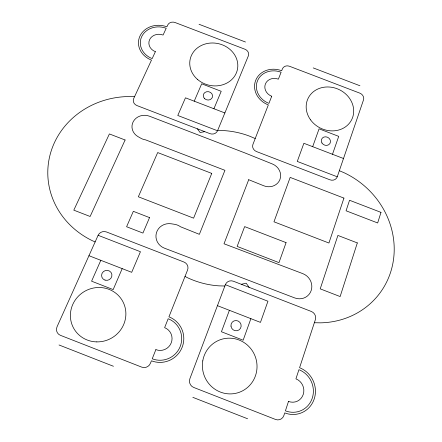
<?xml version="1.0" encoding="UTF-8"?>
<svg xmlns="http://www.w3.org/2000/svg" width="442" height="442" viewBox="0 0 442 442"><rect width="100%" height="100%" fill="white"/><g stroke="black" fill="none" stroke-linecap="round" stroke-linejoin="round"><path stroke-width="0.66" d="M337.257 176.806L363.506 99.898A5.735 4.995 27 0 0 359.788 93.129L289.532 66.272A5.702 4.995 20.2 0 0 282.405 68.886L281.681 70.748A20.73 18.337 19.6 0 0 255.658 80.422A20.73 18.337 19.6 0 0 268.338 104.914L252.935 144.379A5.934 5.403 20.4 0 0 256.515 151.562L329.925 179.806A5.973 5.398 30.3 0 0 337.257 176.806L297.273 161.429L303.881 143.291L343.5 158.507M332.489 154.28L338.716 136.363L319.085 128.832L312.676 146.672M250.89 318.671L243.15 340.213L221.431 331.754L229.387 310.306M225.359 284.698L189.883 378.711A6.752 6.608 89.6 0 0 193.69 387.446L275.559 419.464A6.884 6.519 72.9 0 0 283.891 415.458L284.731 412.894A24.371 23.072 66.7 0 0 314.234 398.922A24.371 23.072 66.7 0 0 299.577 367.722L315.373 319.643A6.453 6.089 49.8 0 0 311.383 311.488L233.42 281.234A6.348 6.155 32.7 0 0 225.359 284.698L267.946 301.234L260.46 322.389L217.447 305.665M217.536 130.766L248.354 55.863A5.696 4.984 15.7 0 0 244.945 49.233L175.087 22.525A5.707 4.945 9.2 0 0 167.711 25.023L166.872 26.835A20.78 18.144 7.8 0 0 139.937 36.106A20.78 18.144 7.8 0 0 151.479 60.112L133.705 98.533A5.95 5.343 4.9 0 0 136.948 105.566L209.933 133.644A5.928 5.392 13.8 0 0 217.536 130.766L177.783 115.478L185.474 97.82L224.868 112.948M213.917 108.743L221.21 91.295L201.69 83.809L194.22 101.179M122.191 268.625L113.169 289.593L91.588 281.189L100.82 260.316M98.118 235.299L57.04 326.782A6.818 6.481 -34 0 0 60.427 335.334L141.76 367.142A6.729 6.602 -54.2 0 0 150.429 363.291L151.424 360.794A23.702 23.492 -42.5 0 0 182.115 347.368A23.702 23.492 -42.5 0 0 168.938 316.826L187.574 270.029A6.332 6.149 10 0 0 183.966 262.04L106.489 231.973A6.392 6.055 -9.3 0 0 98.118 235.299L140.445 251.73L131.694 272.322L88.958 255.703M241.315 284.3L246.177 283.184L249.117 287.322M204.734 131.644L200.11 132.523L197.414 128.826M217.646 130.495L219.409 130.445A82.118 77.311 18.3 0 1 249.769 136.235L255.211 138.55M314.367 322.721L320.538 322.842A82.914 77.085 36.3 0 0 393.308 260.907A82.914 77.085 36.3 0 0 343.998 172.689L339.334 170.706M224.862 286.007L219.088 285.863A82.118 77.311 18.3 0 1 186.988 277.477L185.021 276.438M134.556 96.693L131.208 96.533A82.505 76.427 1.3 0 0 50.217 154.28A82.505 76.427 1.3 0 0 92.533 240.791L95.146 241.923M199.049 24.282L245.487 42.023M313.223 67.908L359.926 85.748M59.029 344.975L113.439 366.269M192.839 397.336L247.608 418.767M380.987 212.37L377.667 222.967L346.064 210.79L349.55 200.265L380.987 212.37M357.318 242.923L340.13 296.565L320.212 288.853L337.903 235.431L357.318 242.923M288.499 401.424L285.405 410.845A22.205 21.023 66.7 0 0 312.284 398.115A22.205 21.023 66.7 0 0 298.93 369.689L295.925 378.838A12.183 11.536 66.7 0 1 303.245 394.435A12.183 11.536 66.7 0 1 288.499 401.424M343.942 198.104L328.925 243.023L273.968 221.801L290.173 177.402L343.942 198.104M286.079 242.625L278.974 262.62L237.139 246.421L244.641 226.608L286.079 242.625M248.713 179.701L224.011 243.78L302.781 273.631A13.431 12.685 42.5 0 1 311.196 290.499A13.431 12.685 42.5 0 1 294.692 297.919L164.336 248.128A13.288 12.719 6.3 0 1 156.402 232.895A13.288 12.719 6.3 0 1 171.253 223.79L174.54 224.304A13.277 12.713 7.2 0 1 180.458 226.74L199.37 234.337L224.939 170.319L145.573 139.86A12.752 11.597 5.3 0 1 140.865 138.252L138.131 136.711A12.752 11.586 5 0 1 133.313 121.517A12.752 11.586 5 0 1 149.507 116.213L245.415 153.12L272.41 163.988A12.73 11.719 23.4 0 1 279.891 179.634A12.73 11.719 23.4 0 1 263.747 185.767L248.713 179.701M271.719 96.257L268.94 103.373A18.89 16.708 19.6 0 1 257.388 81.052A18.89 16.708 19.6 0 1 281.095 72.239L278.388 79.173A10.365 9.171 19.6 0 0 265.377 84.008A10.365 9.171 19.6 0 0 271.719 96.257M155.871 349.633L152.219 358.799A21.597 21.404 -42.5 0 0 180.181 346.567A21.597 21.404 -42.5 0 0 168.17 318.743L164.623 327.649A11.851 11.746 -42.4 0 1 171.214 342.92A11.851 11.746 -42.4 0 1 155.871 349.633M211.746 173.408L193.596 218.16L138.34 196.784L157.689 152.562L211.746 173.408M149.545 217.608L142.932 233.067L126.6 226.735L133.329 211.326L149.545 217.608M125.103 139.992L90.129 216.486L73.808 210.16L109.389 133.937L125.103 139.992M155.38 51.681L152.175 58.604A18.929 16.531 7.8 0 1 141.655 36.736A18.929 16.531 7.8 0 1 166.203 28.294L163.076 35.045A10.387 9.072 7.8 0 0 149.606 39.675A10.387 9.072 7.8 0 0 155.38 51.681M204.652 98.676A4.68 4.188 12.8 0 0 212.436 97.113A4.68 4.188 12.8 0 0 206.723 91.721A4.68 4.188 12.8 0 0 204.652 98.676M197.574 79.472A24.177 21.31 13.1 0 0 237.26 70.217A24.177 21.31 13.1 0 0 206.508 43.659A24.177 21.31 13.1 0 0 197.574 79.472M321.953 142.993A4.702 4.205 27.2 0 0 329.92 143.523A4.702 4.205 27.2 0 0 325.804 136.805A4.702 4.205 27.2 0 0 321.953 142.993M310.566 119.859A24.271 21.409 25.5 0 0 351.545 119.964A24.271 21.409 25.5 0 0 327.677 86.958A24.271 21.409 25.5 0 0 310.566 119.859M105.052 280.118A5.205 4.995 -16 0 0 111.848 274.305A5.205 4.995 -16 0 0 103.362 271.637A5.205 4.995 -16 0 0 105.052 280.118M96.804 341.893A27.979 26.968 -28.7 0 0 122.81 301.499A27.979 26.968 -28.7 0 0 74.803 300.687A27.979 26.968 -28.7 0 0 96.804 341.893M230.973 326.113A5.182 5.055 49.6 0 0 239.089 329.876A5.182 5.055 49.6 0 0 238.1 321.019A5.182 5.055 49.6 0 0 230.973 326.113M202.773 360.893A27.962 27.249 70.2 0 0 239.199 392.336A27.962 27.249 70.2 0 0 247.166 344.882A27.962 27.249 70.2 0 0 202.773 360.893"/></g></svg>
